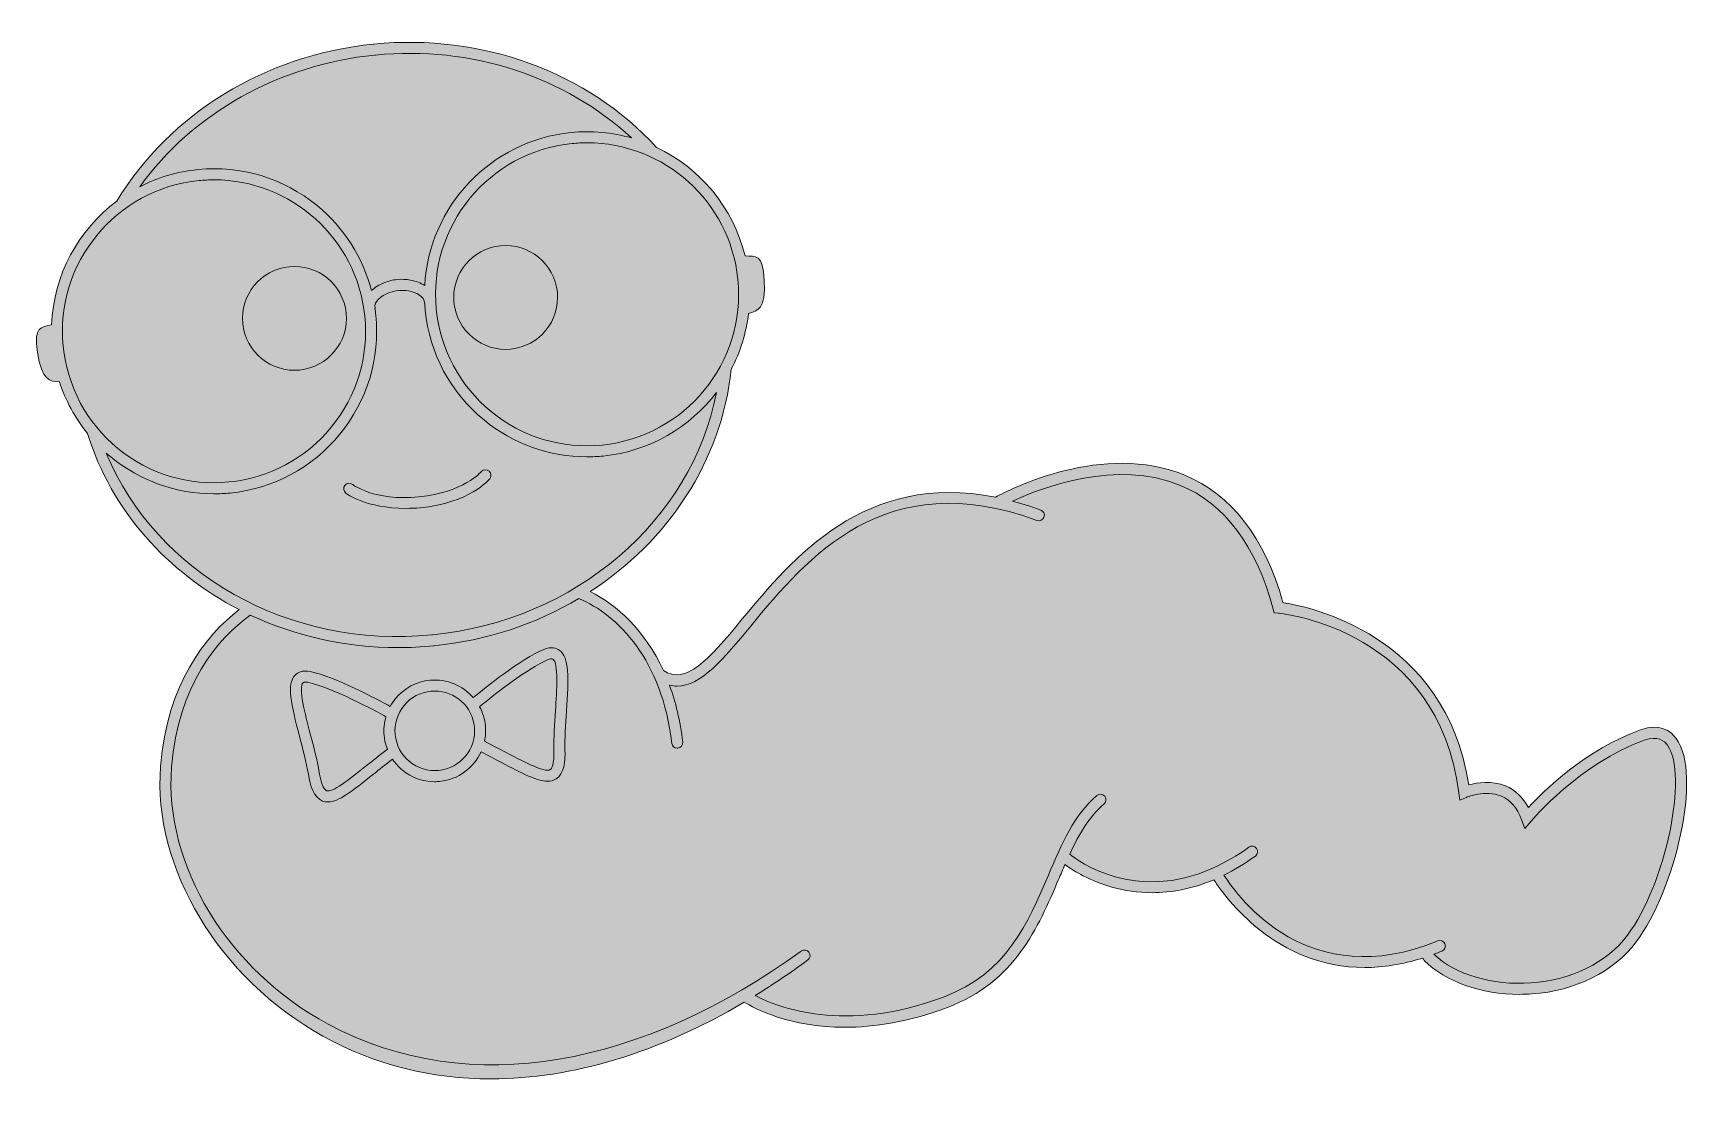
# Model space of a CAD drawing. Header units: inches. Extents: x -1.88 to 1.9, y -1.21 to 1.21.
import ezdxf

# ---------------------------------------------------------------- set-up
doc = ezdxf.new("R2010")
doc.units = ezdxf.units.IN
doc.header["$MEASUREMENT"] = 0
doc.layers.add('Worm', color=7, linetype='Continuous', lineweight=0)

msp = doc.modelspace()

# ---------------------------------------------------------------- hatches: boundary and pattern name
at = {"layer": 'Worm', "true_color": 0xf8e0c5, "transparency": 33554687}
h = msp.add_hatch(color=254, dxfattribs=at)
h.dxf.hatch_style = 2
edge = h.paths.add_edge_path()
edge.add_spline(control_points=[(1.7465, -0.848), (1.6957, -0.9157), (1.6097, -0.9586), (1.5106, -0.9657), (1.5012, -0.9663), (1.4918, -0.9667), (1.4825, -0.9667), (1.3961, -0.9667), (1.3155, -0.9384), (1.2672, -0.8901), (1.2656, -0.8885), (1.2647, -0.8865), (1.2642, -0.8845), (1.2168, -0.8995), (1.173, -0.9059), (1.1326, -0.9059), (0.9323, -0.9059), (0.8181, -0.7487), (0.7915, -0.7074), (0.7409, -0.7287), (0.6938, -0.7367), (0.6519, -0.7367), (0.5861, -0.7367), (0.5329, -0.7172), (0.4978, -0.6992), (0.4917, -0.6961), (0.4693, -0.6843), (0.455, -0.6729), (0.4501, -0.6839), (0.4453, -0.6952), (0.4404, -0.7066), (0.3941, -0.8154), (0.3416, -0.9387), (0.1893, -0.9961), (0.1006, -1.0296), (0.0227, -1.0412), (-0.0427, -1.0412), (-0.1682, -1.0412), (-0.2477, -0.9983), (-0.2703, -0.9843), (-0.4647, -1.0992), (-0.6599, -1.1579), (-0.8428, -1.1579), (-0.9781, -1.1579), (-1.1066, -1.1259), (-1.2232, -1.0611), (-1.4577, -0.9306), (-1.6086, -0.6798), (-1.5901, -0.451), (-1.575, -0.2631), (-1.4886, -0.1555), (-1.4125, -0.0962), (-1.5749, -0.0125), (-1.7008, 0.1275), (-1.7554, 0.3022), (-1.7836, 0.337), (-1.8051, 0.3766), (-1.8189, 0.4192), (-1.8407, 0.4198), (-1.8585, 0.4214), (-1.8684, 0.4853), (-1.8777, 0.5458), (-1.8603, 0.5419), (-1.8367, 0.5482), (-1.8321, 0.6612), (-1.7758, 0.7632), (-1.6889, 0.8281), (-1.5689, 1.0262), (-1.3524, 1.1588), (-1.1092, 1.1829), (-1.1092, 1.1829), (-1.1078, 1.1831), (-1.1078, 1.1831), (-0.8634, 1.2073), (-0.6251, 1.1199), (-0.4685, 0.9493), (-0.3705, 0.9027), (-0.2952, 0.8137), (-0.2685, 0.7039), (-0.2441, 0.7023), (-0.2278, 0.7096), (-0.2251, 0.6484), (-0.2221, 0.5837), (-0.2394, 0.5788), (-0.2607, 0.5739), (-0.266, 0.529), (-0.2795, 0.4863), (-0.2998, 0.4474), (-0.3214, 0.2401), (-0.4426, 0.0587), (-0.6189, -0.0555), (-0.5583, -0.0851), (-0.495, -0.1433), (-0.4532, -0.2341), (-0.4023, -0.2668), (-0.3543, -0.2137), (-0.2748, -0.1175), (-0.1623, 0.0185), (0.0021, 0.2172), (0.2977, 0.1581), (0.3299, 0.1756), (0.5421, 0.2841), (0.7255, 0.2079), (0.8312, 0.164), (0.906, 0.067), (0.9478, -0.0804), (1.0039, -0.089), (1.3162, -0.1522), (1.3679, -0.4929), (1.3866, -0.4876), (1.4197, -0.482), (1.4512, -0.4953), (1.473, -0.5045), (1.4902, -0.5209), (1.5026, -0.5443), (1.5366, -0.5073), (1.633, -0.4117), (1.7563, -0.3683), (1.7999, -0.353), (1.8243, -0.3706), (1.8371, -0.388), (1.8966, -0.4692), (1.8339, -0.7315), (1.7465, -0.848)], knot_values=[0, 0, 0, 0, 1, 1, 1, 2, 2, 2, 3, 3, 3, 4, 4, 4, 5, 5, 5, 6, 6, 6, 7, 7, 7, 8, 8, 8, 9, 9, 9, 10, 10, 10, 11, 11, 11, 12, 12, 12, 13, 13, 13, 14, 14, 14, 15, 15, 15, 16, 16, 16, 17, 17, 17, 18, 18, 18, 19, 19, 19, 20, 20, 20, 21, 21, 21, 22, 22, 22, 23, 23, 23, 24, 24, 24, 25, 25, 25, 26, 26, 26, 27, 27, 27, 28, 28, 28, 29, 29, 29, 30, 30, 30, 31, 31, 31, 32, 32, 32, 33, 33, 33, 34, 34, 34, 35, 35, 35, 36, 36, 36, 37, 37, 37, 38, 38, 38, 39, 39, 39, 40, 40, 40, 41, 41, 41, 41], degree=3, periodic=0)
at = {"layer": 'Worm', "true_color": 0x333333, "transparency": 33554687}
h = msp.add_hatch(color=250, dxfattribs=at)
h.dxf.hatch_style = 2
edge = h.paths.add_edge_path()
edge.add_spline(control_points=[(-1.0035, 0.134), (-0.891, 0.1452), (-0.8477, 0.1974), (-0.8459, 0.1995), (-0.8415, 0.2048), (-0.8421, 0.2126), (-0.8473, 0.2171), (-0.8525, 0.2216), (-0.8604, 0.221), (-0.8649, 0.2158), (-0.8653, 0.2154), (-0.9046, 0.169), (-1.0059, 0.1589), (-1.1078, 0.1488), (-1.1554, 0.1865), (-1.156, 0.1869), (-1.1614, 0.1911), (-1.1692, 0.1902), (-1.1735, 0.1848), (-1.1777, 0.1794), (-1.1768, 0.1715), (-1.1714, 0.1672), (-1.1694, 0.1657), (-1.1265, 0.1328), (-1.0348, 0.1328), (-1.0249, 0.1328), (-1.0145, 0.1329), (-1.0035, 0.134)], knot_values=[0, 0, 0, 0, 1, 1, 1, 2, 2, 2, 3, 3, 3, 4, 4, 4, 5, 5, 5, 6, 6, 6, 7, 7, 7, 8, 8, 8, 9, 9, 9, 9], degree=3, periodic=0)
edge = h.paths.add_edge_path()
edge.add_spline(control_points=[(-0.7031, -0.2082), (-0.7056, -0.2064), (-0.711, -0.2083), (-0.714, -0.2095), (-0.7589, -0.2285), (-0.8346, -0.2875), (-0.8688, -0.316), (-0.8617, -0.3291), (-0.8571, -0.3438), (-0.8556, -0.3596), (-0.8545, -0.3715), (-0.8552, -0.3831), (-0.8575, -0.3942), (-0.8398, -0.4032), (-0.8236, -0.4117), (-0.8088, -0.4194), (-0.7617, -0.4442), (-0.721, -0.4655), (-0.7091, -0.4582), (-0.7056, -0.456), (-0.7, -0.4475), (-0.7007, -0.4144), (-0.7013, -0.3862), (-0.6992, -0.355), (-0.6972, -0.3248), (-0.6942, -0.2795), (-0.6901, -0.2175), (-0.7031, -0.2082)], knot_values=[0, 0, 0, 0, 1, 1, 1, 2, 2, 2, 3, 3, 3, 4, 4, 4, 5, 5, 5, 6, 6, 6, 7, 7, 7, 8, 8, 8, 9, 9, 9, 9], degree=3, periodic=0)
edge = h.paths.add_edge_path()
edge.add_spline(control_points=[(-0.8805, -0.362), (-0.8849, -0.3155), (-0.9242, -0.2805), (-0.97, -0.2805), (-0.9729, -0.2805), (-0.9757, -0.2806), (-0.9786, -0.2809), (-1.0026, -0.2832), (-1.0242, -0.2947), (-1.0395, -0.3132), (-1.0548, -0.3317), (-1.062, -0.3551), (-1.0597, -0.3791), (-1.0574, -0.403), (-1.0459, -0.4246), (-1.0274, -0.4399), (-1.0089, -0.4553), (-0.9855, -0.4625), (-0.9615, -0.4601), (-0.9121, -0.4554), (-0.8758, -0.4114), (-0.8805, -0.362)], knot_values=[0, 0, 0, 0, 1, 1, 1, 2, 2, 2, 3, 3, 3, 4, 4, 4, 5, 5, 5, 6, 6, 6, 7, 7, 7, 7], degree=3, periodic=0)
edge = h.paths.add_edge_path()
edge.add_spline(control_points=[(-1.0773, -0.4121), (-1.081, -0.4024), (-1.0836, -0.3921), (-1.0846, -0.3814), (-1.086, -0.3668), (-1.0845, -0.3522), (-1.0805, -0.3385), (-1.1034, -0.3258), (-1.2022, -0.2725), (-1.257, -0.2608), (-1.2602, -0.2602), (-1.2658, -0.2594), (-1.2679, -0.2616), (-1.279, -0.2732), (-1.2632, -0.3333), (-1.2517, -0.3771), (-1.244, -0.4064), (-1.236, -0.4367), (-1.2313, -0.4645), (-1.2258, -0.4972), (-1.2186, -0.5045), (-1.2148, -0.5059), (-1.2018, -0.5109), (-1.1658, -0.4822), (-1.1242, -0.449), (-1.1101, -0.4378), (-1.0945, -0.4254), (-1.0773, -0.4121)], knot_values=[0, 0, 0, 0, 1, 1, 1, 2, 2, 2, 3, 3, 3, 4, 4, 4, 5, 5, 5, 6, 6, 6, 7, 7, 7, 8, 8, 8, 9, 9, 9, 9], degree=3, periodic=0)
edge = h.paths.add_edge_path()
edge.add_spline(control_points=[(-0.6886, -0.1879), (-0.6654, -0.2044), (-0.6673, -0.2513), (-0.6723, -0.3264), (-0.6743, -0.3561), (-0.6763, -0.3867), (-0.6757, -0.4138), (-0.6751, -0.4397), (-0.6771, -0.4677), (-0.6959, -0.4794), (-0.7016, -0.4829), (-0.708, -0.4846), (-0.7152, -0.4846), (-0.7385, -0.4846), (-0.771, -0.4675), (-0.8204, -0.4416), (-0.8341, -0.4344), (-0.8494, -0.4265), (-0.8656, -0.4182), (-0.8821, -0.4543), (-0.9169, -0.481), (-0.9592, -0.485), (-0.9629, -0.4854), (-0.9666, -0.4856), (-0.9703, -0.4856), (-0.9969, -0.4856), (-1.0225, -0.4764), (-1.0433, -0.4592), (-1.052, -0.452), (-1.0595, -0.4438), (-1.0656, -0.4347), (-1.0813, -0.4468), (-1.0956, -0.4582), (-1.1086, -0.4686), (-1.1574, -0.5075), (-1.1875, -0.5315), (-1.2116, -0.5315), (-1.2158, -0.5315), (-1.2198, -0.5308), (-1.2237, -0.5293), (-1.2445, -0.5213), (-1.2517, -0.4942), (-1.256, -0.4687), (-1.2605, -0.442), (-1.2683, -0.4122), (-1.2759, -0.3835), (-1.295, -0.3107), (-1.3057, -0.265), (-1.286, -0.2444), (-1.2805, -0.2386), (-1.27, -0.2325), (-1.2518, -0.2364), (-1.1948, -0.2485), (-1.0987, -0.3), (-1.0709, -0.3152), (-1.0675, -0.3089), (-1.0634, -0.3029), (-1.0588, -0.2973), (-1.0392, -0.2736), (-1.0116, -0.2589), (-0.981, -0.256), (-0.9426, -0.2524), (-0.9068, -0.2683), (-0.8832, -0.2954), (-0.8554, -0.2725), (-0.7754, -0.2083), (-0.7237, -0.1865), (-0.7065, -0.1792), (-0.6951, -0.1832), (-0.6886, -0.1879)], knot_values=[0, 0, 0, 0, 1, 1, 1, 2, 2, 2, 3, 3, 3, 4, 4, 4, 5, 5, 5, 6, 6, 6, 7, 7, 7, 8, 8, 8, 9, 9, 9, 10, 10, 10, 11, 11, 11, 12, 12, 12, 13, 13, 13, 14, 14, 14, 15, 15, 15, 16, 16, 16, 17, 17, 17, 18, 18, 18, 19, 19, 19, 20, 20, 20, 21, 21, 21, 22, 22, 22, 23, 23, 23, 23], degree=3, periodic=0)
edge = h.paths.add_edge_path()
edge.add_spline(control_points=[(-1.2758, 0.4457), (-1.2113, 0.4521), (-1.1641, 0.5096), (-1.1705, 0.5742), (-1.177, 0.6387), (-1.2345, 0.6859), (-1.299, 0.6794), (-1.3636, 0.673), (-1.4107, 0.6155), (-1.4043, 0.551), (-1.3979, 0.4864), (-1.3404, 0.4393), (-1.2758, 0.4457)], knot_values=[0, 0, 0, 0, 1, 1, 1, 2, 2, 2, 3, 3, 3, 4, 4, 4, 4], degree=3, periodic=0)
edge = h.paths.add_edge_path()
edge.add_spline(control_points=[(1.8169, -0.4028), (1.8096, -0.3928), (1.7962, -0.3808), (1.7646, -0.3919), (1.6199, -0.4428), (1.5098, -0.5738), (1.5087, -0.5751), (1.5087, -0.5751), (1.4949, -0.5917), (1.4949, -0.5917), (1.4949, -0.5917), (1.4874, -0.5715), (1.4874, -0.5715), (1.4775, -0.5449), (1.4621, -0.5271), (1.4416, -0.5184), (1.4051, -0.5029), (1.363, -0.5209), (1.3626, -0.521), (1.3626, -0.521), (1.3473, -0.5277), (1.3473, -0.5277), (1.3473, -0.5277), (1.3452, -0.5111), (1.3452, -0.5111), (1.2991, -0.1445), (0.9515, -0.1056), (0.9367, -0.1041), (0.9367, -0.1041), (0.9281, -0.1033), (0.9281, -0.1033), (0.9281, -0.1033), (0.9258, -0.095), (0.9258, -0.095), (0.8866, 0.0491), (0.816, 0.1433), (0.7159, 0.1848), (0.5721, 0.2445), (0.4035, 0.1804), (0.3362, 0.1492), (0.3568, 0.1437), (0.3781, 0.1371), (0.4, 0.129), (0.4065, 0.1266), (0.4098, 0.1195), (0.4074, 0.113), (0.405, 0.1065), (0.3978, 0.1032), (0.3914, 0.1056), (0.0467, 0.2321), (-0.128, 0.0208), (-0.2555, -0.1334), (-0.3169, -0.2076), (-0.3682, -0.2696), (-0.4224, -0.2696), (-0.4281, -0.2696), (-0.4338, -0.2687), (-0.4396, -0.2672), (-0.4255, -0.3053), (-0.4149, -0.348), (-0.4094, -0.3961), (-0.4086, -0.4029), (-0.4135, -0.4091), (-0.4204, -0.4099), (-0.4209, -0.41), (-0.4213, -0.41), (-0.4218, -0.41), (-0.4281, -0.41), (-0.4335, -0.4053), (-0.4342, -0.3989), (-0.4556, -0.2116), (-0.5558, -0.1076), (-0.6445, -0.0714), (-0.7408, -0.1285), (-0.8519, -0.1662), (-0.9714, -0.178), (-0.9714, -0.178), (-0.9729, -0.1782), (-0.9729, -0.1782), (-1, -0.1809), (-1.0269, -0.1822), (-1.0536, -0.1822), (-1.1725, -0.1822), (-1.2863, -0.156), (-1.3873, -0.1086), (-1.4614, -0.1628), (-1.5501, -0.2659), (-1.5652, -0.453), (-1.574, -0.5624), (-1.5422, -0.6772), (-1.4801, -0.7803), (-1.4178, -0.8828), (-1.325, -0.9731), (-1.211, -1.0342), (-0.8886, -1.2071), (-0.4989, -1.1275), (-0.1415, -0.8688), (-0.1359, -0.8647), (-0.1281, -0.8659), (-0.124, -0.8715), (-0.1199, -0.877), (-0.121, -0.8848), (-0.1266, -0.8889), (-0.1662, -0.9182), (-0.2059, -0.9448), (-0.2457, -0.9693), (-0.197, -0.995), (-0.0437, -1.0573), (0.1805, -0.9727), (0.3228, -0.9191), (0.3709, -0.8061), (0.4174, -0.6968), (0.4472, -0.6268), (0.4754, -0.5606), (0.5269, -0.5168), (0.5322, -0.5124), (0.5401, -0.513), (0.5446, -0.5183), (0.549, -0.5235), (0.5484, -0.5314), (0.5431, -0.5359), (0.5097, -0.5642), (0.4865, -0.6045), (0.4656, -0.6495), (0.4842, -0.6647), (0.613, -0.7607), (0.7903, -0.6807), (0.7903, -0.6807), (0.7904, -0.6805), (0.7904, -0.6805), (0.7904, -0.6805), (0.7908, -0.6804), (0.7908, -0.6804), (0.8165, -0.6688), (0.8431, -0.6535), (0.8707, -0.6337), (0.8763, -0.6297), (0.8841, -0.631), (0.8881, -0.6366), (0.8921, -0.6422), (0.8909, -0.65), (0.8853, -0.654), (0.861, -0.6715), (0.8373, -0.6855), (0.8143, -0.6969), (0.8484, -0.7506), (1.007, -0.9653), (1.2977, -0.8458), (1.3041, -0.8431), (1.3114, -0.8462), (1.314, -0.8526), (1.3166, -0.8589), (1.3136, -0.8662), (1.3072, -0.8689), (1.3009, -0.8714), (1.2948, -0.8737), (1.2887, -0.876), (1.3378, -0.9222), (1.4214, -0.947), (1.5088, -0.9407), (1.6007, -0.9342), (1.68, -0.8949), (1.7265, -0.833), (1.8128, -0.7179), (1.8652, -0.4686), (1.8169, -0.4028)], knot_values=[0, 0, 0, 0, 1, 1, 1, 2, 2, 2, 3, 3, 3, 4, 4, 4, 5, 5, 5, 6, 6, 6, 7, 7, 7, 8, 8, 8, 9, 9, 9, 10, 10, 10, 11, 11, 11, 12, 12, 12, 13, 13, 13, 14, 14, 14, 15, 15, 15, 16, 16, 16, 17, 17, 17, 18, 18, 18, 19, 19, 19, 20, 20, 20, 21, 21, 21, 22, 22, 22, 23, 23, 23, 24, 24, 24, 25, 25, 25, 26, 26, 26, 27, 27, 27, 28, 28, 28, 29, 29, 29, 30, 30, 30, 31, 31, 31, 32, 32, 32, 33, 33, 33, 34, 34, 34, 35, 35, 35, 36, 36, 36, 37, 37, 37, 38, 38, 38, 39, 39, 39, 40, 40, 40, 41, 41, 41, 42, 42, 42, 43, 43, 43, 44, 44, 44, 45, 45, 45, 46, 46, 46, 47, 47, 47, 48, 48, 48, 49, 49, 49, 50, 50, 50, 51, 51, 51, 52, 52, 52, 53, 53, 53, 54, 54, 54, 55, 55, 55, 55], degree=3, periodic=0)
edge = h.paths.add_edge_path()
edge.add_spline(control_points=[(-0.9766, -0.1534), (-0.9766, -0.1534), (-0.9752, -0.1533), (-0.9752, -0.1533), (-0.6504, -0.1211), (-0.3897, 0.1055), (-0.3329, 0.3952), (-0.3926, 0.3165), (-0.4836, 0.2617), (-0.5894, 0.2512), (-0.6018, 0.25), (-0.6141, 0.2494), (-0.6264, 0.2494), (-0.7111, 0.2494), (-0.7924, 0.2783), (-0.8588, 0.3327), (-0.9347, 0.3949), (-0.9819, 0.4831), (-0.9916, 0.5808), (-0.9921, 0.5862), (-0.9925, 0.5916), (-0.9928, 0.597), (-0.9928, 0.597), (-0.9931, 0.597), (-0.9931, 0.597), (-0.9928, 0.6123), (-1.0127, 0.6214), (-1.0299, 0.6246), (-1.0373, 0.626), (-1.0449, 0.6263), (-1.0525, 0.6256), (-1.0602, 0.6248), (-1.0676, 0.623), (-1.0746, 0.6202), (-1.0908, 0.6137), (-1.1086, 0.6008), (-1.1052, 0.5859), (-1.1052, 0.5859), (-1.1055, 0.5858), (-1.1055, 0.5858), (-1.1048, 0.5805), (-1.1041, 0.5751), (-1.1035, 0.5697), (-1.0938, 0.4719), (-1.1228, 0.3763), (-1.185, 0.3003), (-1.2472, 0.2244), (-1.3353, 0.1772), (-1.4331, 0.1675), (-1.4454, 0.1663), (-1.4578, 0.1657), (-1.4701, 0.1657), (-1.5547, 0.1657), (-1.636, 0.1946), (-1.7024, 0.249), (-1.7059, 0.2519), (-1.7093, 0.2549), (-1.7128, 0.2579), (-1.6, -0.0148), (-1.3, -0.1856), (-0.9766, -0.1534)], knot_values=[0, 0, 0, 0, 1, 1, 1, 2, 2, 2, 3, 3, 3, 4, 4, 4, 5, 5, 5, 6, 6, 6, 7, 7, 7, 8, 8, 8, 9, 9, 9, 10, 10, 10, 11, 11, 11, 12, 12, 12, 13, 13, 13, 14, 14, 14, 15, 15, 15, 16, 16, 16, 17, 17, 17, 18, 18, 18, 19, 19, 19, 20, 20, 20, 20], degree=3, periodic=0)
edge = h.paths.add_edge_path()
edge.add_spline(control_points=[(-1.6865, 0.2683), (-1.6157, 0.2103), (-1.5266, 0.1833), (-1.4355, 0.1924), (-1.3444, 0.2014), (-1.2623, 0.2454), (-1.2043, 0.3162), (-1.1463, 0.387), (-1.1194, 0.4761), (-1.1284, 0.5672), (-1.1459, 0.7438), (-1.2953, 0.876), (-1.4691, 0.876), (-1.4804, 0.876), (-1.4918, 0.8755), (-1.5032, 0.8743), (-1.6912, 0.8557), (-1.829, 0.6875), (-1.8103, 0.4995), (-1.8013, 0.4084), (-1.7573, 0.3263), (-1.6865, 0.2683)], knot_values=[0, 0, 0, 0, 1, 1, 1, 2, 2, 2, 3, 3, 3, 4, 4, 4, 5, 5, 5, 6, 6, 6, 7, 7, 7, 7], degree=3, periodic=0)
edge = h.paths.add_edge_path()
edge.add_spline(control_points=[(-1.6374, 0.8603), (-1.5974, 0.8809), (-1.5531, 0.8945), (-1.5057, 0.8992), (-1.4079, 0.9089), (-1.3123, 0.88), (-1.2363, 0.8177), (-1.1751, 0.7676), (-1.1326, 0.7006), (-1.1134, 0.6253), (-1.1058, 0.6323), (-1.0959, 0.6386), (-1.0839, 0.6434), (-1.0747, 0.6471), (-1.065, 0.6495), (-1.055, 0.6505), (-1.045, 0.6514), (-1.0351, 0.651), (-1.0253, 0.6492), (-1.0126, 0.6468), (-1.0017, 0.6427), (-0.9929, 0.6372), (-0.9832, 0.8151), (-0.8447, 0.9648), (-0.662, 0.9829), (-0.6147, 0.9877), (-0.5686, 0.983), (-0.5253, 0.9707), (-0.6757, 1.11), (-0.8878, 1.1798), (-1.1041, 1.1583), (-1.1041, 1.1583), (-1.1055, 1.1582), (-1.1055, 1.1582), (-1.323, 1.1366), (-1.5173, 1.0265), (-1.6374, 0.8603)], knot_values=[0, 0, 0, 0, 1, 1, 1, 2, 2, 2, 3, 3, 3, 4, 4, 4, 5, 5, 5, 6, 6, 6, 7, 7, 7, 8, 8, 8, 9, 9, 9, 10, 10, 10, 11, 11, 11, 12, 12, 12, 12], degree=3, periodic=0)
edge = h.paths.add_edge_path()
edge.add_spline(control_points=[(-0.6255, 0.9598), (-0.6368, 0.9598), (-0.6481, 0.9592), (-0.6596, 0.9581), (-0.8476, 0.9394), (-0.9854, 0.7713), (-0.9667, 0.5832), (-0.9577, 0.4922), (-0.9137, 0.4101), (-0.8429, 0.352), (-0.7721, 0.294), (-0.683, 0.267), (-0.5919, 0.2761), (-0.4039, 0.2948), (-0.2661, 0.4629), (-0.2848, 0.6509), (-0.3023, 0.8275), (-0.4516, 0.9598), (-0.6255, 0.9598)], knot_values=[0, 0, 0, 0, 1, 1, 1, 2, 2, 2, 3, 3, 3, 4, 4, 4, 5, 5, 5, 6, 6, 6, 6], degree=3, periodic=0)
edge = h.paths.add_edge_path()
edge.add_spline(control_points=[(1.7465, -0.848), (1.6957, -0.9157), (1.6097, -0.9586), (1.5106, -0.9657), (1.5012, -0.9663), (1.4918, -0.9667), (1.4825, -0.9667), (1.3961, -0.9667), (1.3155, -0.9384), (1.2672, -0.8901), (1.2656, -0.8885), (1.2647, -0.8865), (1.2642, -0.8845), (1.2168, -0.8995), (1.173, -0.9059), (1.1326, -0.9059), (0.9323, -0.9059), (0.8181, -0.7487), (0.7915, -0.7074), (0.7409, -0.7287), (0.6938, -0.7367), (0.6519, -0.7367), (0.5861, -0.7367), (0.5329, -0.7172), (0.4978, -0.6992), (0.4917, -0.6961), (0.4693, -0.6843), (0.455, -0.6729), (0.4501, -0.6839), (0.4453, -0.6952), (0.4404, -0.7066), (0.3941, -0.8154), (0.3416, -0.9387), (0.1893, -0.9961), (0.1006, -1.0296), (0.0227, -1.0412), (-0.0427, -1.0412), (-0.1682, -1.0412), (-0.2477, -0.9983), (-0.2703, -0.9843), (-0.4647, -1.0992), (-0.6599, -1.1579), (-0.8428, -1.1579), (-0.9781, -1.1579), (-1.1066, -1.1259), (-1.2232, -1.0611), (-1.4577, -0.9306), (-1.6086, -0.6798), (-1.5901, -0.451), (-1.575, -0.2631), (-1.4886, -0.1555), (-1.4125, -0.0962), (-1.5749, -0.0125), (-1.7008, 0.1275), (-1.7554, 0.3022), (-1.7836, 0.337), (-1.8051, 0.3766), (-1.8189, 0.4192), (-1.8407, 0.4198), (-1.8585, 0.4214), (-1.8684, 0.4853), (-1.8777, 0.5458), (-1.8603, 0.5419), (-1.8367, 0.5482), (-1.8321, 0.6612), (-1.7758, 0.7632), (-1.6889, 0.8281), (-1.5689, 1.0262), (-1.3524, 1.1588), (-1.1092, 1.1829), (-1.1092, 1.1829), (-1.1078, 1.1831), (-1.1078, 1.1831), (-0.8634, 1.2073), (-0.6251, 1.1199), (-0.4685, 0.9493), (-0.3705, 0.9027), (-0.2952, 0.8137), (-0.2685, 0.7039), (-0.2441, 0.7023), (-0.2278, 0.7096), (-0.2251, 0.6484), (-0.2221, 0.5837), (-0.2394, 0.5788), (-0.2607, 0.5739), (-0.266, 0.529), (-0.2795, 0.4863), (-0.2998, 0.4474), (-0.3214, 0.2401), (-0.4426, 0.0587), (-0.6189, -0.0555), (-0.5583, -0.0851), (-0.495, -0.1433), (-0.4532, -0.2341), (-0.4023, -0.2668), (-0.3543, -0.2137), (-0.2748, -0.1175), (-0.1623, 0.0185), (0.0021, 0.2172), (0.2977, 0.1581), (0.3299, 0.1756), (0.5421, 0.2841), (0.7255, 0.2079), (0.8312, 0.164), (0.906, 0.067), (0.9478, -0.0804), (1.0039, -0.089), (1.3162, -0.1522), (1.3679, -0.4929), (1.3866, -0.4876), (1.4197, -0.482), (1.4512, -0.4953), (1.473, -0.5045), (1.4902, -0.5209), (1.5026, -0.5443), (1.5366, -0.5073), (1.633, -0.4117), (1.7563, -0.3683), (1.7999, -0.353), (1.8243, -0.3706), (1.8371, -0.388), (1.8966, -0.4692), (1.8339, -0.7315), (1.7465, -0.848)], knot_values=[0, 0, 0, 0, 1, 1, 1, 2, 2, 2, 3, 3, 3, 4, 4, 4, 5, 5, 5, 6, 6, 6, 7, 7, 7, 8, 8, 8, 9, 9, 9, 10, 10, 10, 11, 11, 11, 12, 12, 12, 13, 13, 13, 14, 14, 14, 15, 15, 15, 16, 16, 16, 17, 17, 17, 18, 18, 18, 19, 19, 19, 20, 20, 20, 21, 21, 21, 22, 22, 22, 23, 23, 23, 24, 24, 24, 25, 25, 25, 26, 26, 26, 27, 27, 27, 28, 28, 28, 29, 29, 29, 30, 30, 30, 31, 31, 31, 32, 32, 32, 33, 33, 33, 34, 34, 34, 35, 35, 35, 36, 36, 36, 37, 37, 37, 38, 38, 38, 39, 39, 39, 40, 40, 40, 41, 41, 41, 41], degree=3, periodic=0)
edge = h.paths.add_edge_path()
edge.add_spline(control_points=[(-0.693, 0.6216), (-0.6866, 0.557), (-0.7337, 0.4995), (-0.7983, 0.4931), (-0.8628, 0.4867), (-0.9203, 0.5338), (-0.9268, 0.5984), (-0.9332, 0.6629), (-0.886, 0.7204), (-0.8215, 0.7268), (-0.7569, 0.7333), (-0.6994, 0.6861), (-0.693, 0.6216)], knot_values=[0, 0, 0, 0, 1, 1, 1, 2, 2, 2, 3, 3, 3, 4, 4, 4, 4], degree=3, periodic=0)

# ---------------------------------------------------------------- linework, layer by layer
at = {"layer": 'Worm'}
for points, knots in [([(1.7465, -0.848), (1.6957, -0.9157), (1.6097, -0.9586), (1.5106, -0.9657), (1.5012, -0.9663), (1.4918, -0.9667), (1.4825, -0.9667), (1.3961, -0.9667), (1.3155, -0.9384), (1.2672, -0.8901), (1.2656, -0.8885), (1.2647, -0.8865), (1.2642, -0.8845), (1.2168, -0.8995), (1.173, -0.9059), (1.1326, -0.9059), (0.9323, -0.9059), (0.8181, -0.7487), (0.7915, -0.7074), (0.7409, -0.7287), (0.6938, -0.7367), (0.6519, -0.7367), (0.5861, -0.7367), (0.5329, -0.7172), (0.4978, -0.6992), (0.4917, -0.6961), (0.4693, -0.6843), (0.455, -0.6729), (0.4501, -0.6839), (0.4453, -0.6952), (0.4404, -0.7066), (0.3941, -0.8154), (0.3416, -0.9387), (0.1893, -0.9961), (0.1006, -1.0296), (0.0227, -1.0412), (-0.0427, -1.0412), (-0.1682, -1.0412), (-0.2477, -0.9983), (-0.2703, -0.9843), (-0.4647, -1.0992), (-0.6599, -1.1579), (-0.8428, -1.1579), (-0.9781, -1.1579), (-1.1066, -1.1259), (-1.2232, -1.0611), (-1.4577, -0.9306), (-1.6086, -0.6798), (-1.5901, -0.451), (-1.575, -0.2631), (-1.4886, -0.1555), (-1.4125, -0.0962), (-1.5749, -0.0125), (-1.7008, 0.1275), (-1.7554, 0.3022), (-1.7836, 0.337), (-1.8051, 0.3766), (-1.8189, 0.4192), (-1.8407, 0.4198), (-1.8585, 0.4214), (-1.8684, 0.4853), (-1.8777, 0.5458), (-1.8603, 0.5419), (-1.8367, 0.5482), (-1.8321, 0.6612), (-1.7758, 0.7632), (-1.6889, 0.8281), (-1.5689, 1.0262), (-1.3524, 1.1588), (-1.1092, 1.1829), (-1.1092, 1.1829), (-1.1078, 1.1831), (-1.1078, 1.1831), (-0.8634, 1.2073), (-0.6251, 1.1199), (-0.4685, 0.9493), (-0.3705, 0.9027), (-0.2952, 0.8137), (-0.2685, 0.7039), (-0.2441, 0.7023), (-0.2278, 0.7096), (-0.2251, 0.6484), (-0.2221, 0.5837), (-0.2394, 0.5788), (-0.2607, 0.5739), (-0.266, 0.529), (-0.2795, 0.4863), (-0.2998, 0.4474), (-0.3214, 0.2401), (-0.4426, 0.0587), (-0.6189, -0.0555), (-0.5583, -0.0851), (-0.495, -0.1433), (-0.4532, -0.2341), (-0.4023, -0.2668), (-0.3543, -0.2137), (-0.2748, -0.1175), (-0.1623, 0.0185), (0.0021, 0.2172), (0.2977, 0.1581), (0.3299, 0.1756), (0.5421, 0.2841), (0.7255, 0.2079), (0.8312, 0.164), (0.906, 0.067), (0.9478, -0.0804), (1.0039, -0.089), (1.3162, -0.1522), (1.3679, -0.4929), (1.3866, -0.4876), (1.4197, -0.482), (1.4512, -0.4953), (1.473, -0.5045), (1.4902, -0.5209), (1.5026, -0.5443), (1.5366, -0.5073), (1.633, -0.4117), (1.7563, -0.3683), (1.7999, -0.353), (1.8243, -0.3706), (1.8371, -0.388), (1.8966, -0.4692), (1.8339, -0.7315), (1.7465, -0.848)], [0, 0, 0, 0, 1, 1, 1, 2, 2, 2, 3, 3, 3, 4, 4, 4, 5, 5, 5, 6, 6, 6, 7, 7, 7, 8, 8, 8, 9, 9, 9, 10, 10, 10, 11, 11, 11, 12, 12, 12, 13, 13, 13, 14, 14, 14, 15, 15, 15, 16, 16, 16, 17, 17, 17, 18, 18, 18, 19, 19, 19, 20, 20, 20, 21, 21, 21, 22, 22, 22, 23, 23, 23, 24, 24, 24, 25, 25, 25, 26, 26, 26, 27, 27, 27, 28, 28, 28, 29, 29, 29, 30, 30, 30, 31, 31, 31, 32, 32, 32, 33, 33, 33, 34, 34, 34, 35, 35, 35, 36, 36, 36, 37, 37, 37, 38, 38, 38, 39, 39, 39, 40, 40, 40, 41, 41, 41, 41]), ([(1.7465, -0.848), (1.6957, -0.9157), (1.6097, -0.9586), (1.5106, -0.9657), (1.5012, -0.9663), (1.4918, -0.9667), (1.4825, -0.9667), (1.3961, -0.9667), (1.3155, -0.9384), (1.2672, -0.8901), (1.2656, -0.8885), (1.2647, -0.8865), (1.2642, -0.8845), (1.2168, -0.8995), (1.173, -0.9059), (1.1326, -0.9059), (0.9323, -0.9059), (0.8181, -0.7487), (0.7915, -0.7074), (0.7409, -0.7287), (0.6938, -0.7367), (0.6519, -0.7367), (0.5861, -0.7367), (0.5329, -0.7172), (0.4978, -0.6992), (0.4917, -0.6961), (0.4693, -0.6843), (0.455, -0.6729), (0.4501, -0.6839), (0.4453, -0.6952), (0.4404, -0.7066), (0.3941, -0.8154), (0.3416, -0.9387), (0.1893, -0.9961), (0.1006, -1.0296), (0.0227, -1.0412), (-0.0427, -1.0412), (-0.1682, -1.0412), (-0.2477, -0.9983), (-0.2703, -0.9843), (-0.4647, -1.0992), (-0.6599, -1.1579), (-0.8428, -1.1579), (-0.9781, -1.1579), (-1.1066, -1.1259), (-1.2232, -1.0611), (-1.4577, -0.9306), (-1.6086, -0.6798), (-1.5901, -0.451), (-1.575, -0.2631), (-1.4886, -0.1555), (-1.4125, -0.0962), (-1.5749, -0.0125), (-1.7008, 0.1275), (-1.7554, 0.3022), (-1.7836, 0.337), (-1.8051, 0.3766), (-1.8189, 0.4192), (-1.8407, 0.4198), (-1.8585, 0.4214), (-1.8684, 0.4853), (-1.8777, 0.5458), (-1.8603, 0.5419), (-1.8367, 0.5482), (-1.8321, 0.6612), (-1.7758, 0.7632), (-1.6889, 0.8281), (-1.5689, 1.0262), (-1.3524, 1.1588), (-1.1092, 1.1829), (-1.1092, 1.1829), (-1.1078, 1.1831), (-1.1078, 1.1831), (-0.8634, 1.2073), (-0.6251, 1.1199), (-0.4685, 0.9493), (-0.3705, 0.9027), (-0.2952, 0.8137), (-0.2685, 0.7039), (-0.2441, 0.7023), (-0.2278, 0.7096), (-0.2251, 0.6484), (-0.2221, 0.5837), (-0.2394, 0.5788), (-0.2607, 0.5739), (-0.266, 0.529), (-0.2795, 0.4863), (-0.2998, 0.4474), (-0.3214, 0.2401), (-0.4426, 0.0587), (-0.6189, -0.0555), (-0.5583, -0.0851), (-0.495, -0.1433), (-0.4532, -0.2341), (-0.4023, -0.2668), (-0.3543, -0.2137), (-0.2748, -0.1175), (-0.1623, 0.0185), (0.0021, 0.2172), (0.2977, 0.1581), (0.3299, 0.1756), (0.5421, 0.2841), (0.7255, 0.2079), (0.8312, 0.164), (0.906, 0.067), (0.9478, -0.0804), (1.0039, -0.089), (1.3162, -0.1522), (1.3679, -0.4929), (1.3866, -0.4876), (1.4197, -0.482), (1.4512, -0.4953), (1.473, -0.5045), (1.4902, -0.5209), (1.5026, -0.5443), (1.5366, -0.5073), (1.633, -0.4117), (1.7563, -0.3683), (1.7999, -0.353), (1.8243, -0.3706), (1.8371, -0.388), (1.8966, -0.4692), (1.8339, -0.7315), (1.7465, -0.848)], [0, 0, 0, 0, 1, 1, 1, 2, 2, 2, 3, 3, 3, 4, 4, 4, 5, 5, 5, 6, 6, 6, 7, 7, 7, 8, 8, 8, 9, 9, 9, 10, 10, 10, 11, 11, 11, 12, 12, 12, 13, 13, 13, 14, 14, 14, 15, 15, 15, 16, 16, 16, 17, 17, 17, 18, 18, 18, 19, 19, 19, 20, 20, 20, 21, 21, 21, 22, 22, 22, 23, 23, 23, 24, 24, 24, 25, 25, 25, 26, 26, 26, 27, 27, 27, 28, 28, 28, 29, 29, 29, 30, 30, 30, 31, 31, 31, 32, 32, 32, 33, 33, 33, 34, 34, 34, 35, 35, 35, 36, 36, 36, 37, 37, 37, 38, 38, 38, 39, 39, 39, 40, 40, 40, 41, 41, 41, 41]), ([(-1.6374, 0.8603), (-1.5974, 0.8809), (-1.5531, 0.8945), (-1.5057, 0.8992), (-1.4079, 0.9089), (-1.3123, 0.88), (-1.2363, 0.8177), (-1.1751, 0.7676), (-1.1326, 0.7006), (-1.1134, 0.6253), (-1.1058, 0.6323), (-1.0959, 0.6386), (-1.0839, 0.6434), (-1.0747, 0.6471), (-1.065, 0.6495), (-1.055, 0.6505), (-1.045, 0.6514), (-1.0351, 0.651), (-1.0253, 0.6492), (-1.0126, 0.6468), (-1.0017, 0.6427), (-0.9929, 0.6372), (-0.9832, 0.8151), (-0.8447, 0.9648), (-0.662, 0.9829), (-0.6147, 0.9877), (-0.5686, 0.983), (-0.5253, 0.9707), (-0.6757, 1.11), (-0.8878, 1.1798), (-1.1041, 1.1583), (-1.1041, 1.1583), (-1.1055, 1.1582), (-1.1055, 1.1582), (-1.323, 1.1366), (-1.5173, 1.0265), (-1.6374, 0.8603)], [0, 0, 0, 0, 1, 1, 1, 2, 2, 2, 3, 3, 3, 4, 4, 4, 5, 5, 5, 6, 6, 6, 7, 7, 7, 8, 8, 8, 9, 9, 9, 10, 10, 10, 11, 11, 11, 12, 12, 12, 12]), ([(-0.6255, 0.9598), (-0.6368, 0.9598), (-0.6481, 0.9592), (-0.6596, 0.9581), (-0.8476, 0.9394), (-0.9854, 0.7713), (-0.9667, 0.5832), (-0.9577, 0.4922), (-0.9137, 0.4101), (-0.8429, 0.352), (-0.7721, 0.294), (-0.683, 0.267), (-0.5919, 0.2761), (-0.4039, 0.2948), (-0.2661, 0.4629), (-0.2848, 0.6509), (-0.3023, 0.8275), (-0.4516, 0.9598), (-0.6255, 0.9598)], [0, 0, 0, 0, 1, 1, 1, 2, 2, 2, 3, 3, 3, 4, 4, 4, 5, 5, 5, 6, 6, 6, 6]), ([(-1.6865, 0.2683), (-1.6157, 0.2103), (-1.5266, 0.1833), (-1.4355, 0.1924), (-1.3444, 0.2014), (-1.2623, 0.2454), (-1.2043, 0.3162), (-1.1463, 0.387), (-1.1194, 0.4761), (-1.1284, 0.5672), (-1.1459, 0.7438), (-1.2953, 0.876), (-1.4691, 0.876), (-1.4804, 0.876), (-1.4918, 0.8755), (-1.5032, 0.8743), (-1.6912, 0.8557), (-1.829, 0.6875), (-1.8103, 0.4995), (-1.8013, 0.4084), (-1.7573, 0.3263), (-1.6865, 0.2683)], [0, 0, 0, 0, 1, 1, 1, 2, 2, 2, 3, 3, 3, 4, 4, 4, 5, 5, 5, 6, 6, 6, 7, 7, 7, 7]), ([(-0.693, 0.6216), (-0.6866, 0.557), (-0.7337, 0.4995), (-0.7983, 0.4931), (-0.8628, 0.4867), (-0.9203, 0.5338), (-0.9268, 0.5984), (-0.9332, 0.6629), (-0.886, 0.7204), (-0.8215, 0.7268), (-0.7569, 0.7333), (-0.6994, 0.6861), (-0.693, 0.6216)], [0, 0, 0, 0, 1, 1, 1, 2, 2, 2, 3, 3, 3, 4, 4, 4, 4]), ([(-1.2758, 0.4457), (-1.2113, 0.4521), (-1.1641, 0.5096), (-1.1705, 0.5742), (-1.177, 0.6387), (-1.2345, 0.6859), (-1.299, 0.6794), (-1.3636, 0.673), (-1.4107, 0.6155), (-1.4043, 0.551), (-1.3979, 0.4864), (-1.3404, 0.4393), (-1.2758, 0.4457)], [0, 0, 0, 0, 1, 1, 1, 2, 2, 2, 3, 3, 3, 4, 4, 4, 4]), ([(-0.9766, -0.1534), (-0.9766, -0.1534), (-0.9752, -0.1533), (-0.9752, -0.1533), (-0.6504, -0.1211), (-0.3897, 0.1055), (-0.3329, 0.3952), (-0.3926, 0.3165), (-0.4836, 0.2617), (-0.5894, 0.2512), (-0.6018, 0.25), (-0.6141, 0.2494), (-0.6264, 0.2494), (-0.7111, 0.2494), (-0.7924, 0.2783), (-0.8588, 0.3327), (-0.9347, 0.3949), (-0.9819, 0.4831), (-0.9916, 0.5808), (-0.9921, 0.5862), (-0.9925, 0.5916), (-0.9928, 0.597), (-0.9928, 0.597), (-0.9931, 0.597), (-0.9931, 0.597), (-0.9928, 0.6123), (-1.0127, 0.6214), (-1.0299, 0.6246), (-1.0373, 0.626), (-1.0449, 0.6263), (-1.0525, 0.6256), (-1.0602, 0.6248), (-1.0676, 0.623), (-1.0746, 0.6202), (-1.0908, 0.6137), (-1.1086, 0.6008), (-1.1052, 0.5859), (-1.1052, 0.5859), (-1.1055, 0.5858), (-1.1055, 0.5858), (-1.1048, 0.5805), (-1.1041, 0.5751), (-1.1035, 0.5697), (-1.0938, 0.4719), (-1.1228, 0.3763), (-1.185, 0.3003), (-1.2472, 0.2244), (-1.3353, 0.1772), (-1.4331, 0.1675), (-1.4454, 0.1663), (-1.4578, 0.1657), (-1.4701, 0.1657), (-1.5547, 0.1657), (-1.636, 0.1946), (-1.7024, 0.249), (-1.7059, 0.2519), (-1.7093, 0.2549), (-1.7128, 0.2579), (-1.6, -0.0148), (-1.3, -0.1856), (-0.9766, -0.1534)], [0, 0, 0, 0, 1, 1, 1, 2, 2, 2, 3, 3, 3, 4, 4, 4, 5, 5, 5, 6, 6, 6, 7, 7, 7, 8, 8, 8, 9, 9, 9, 10, 10, 10, 11, 11, 11, 12, 12, 12, 13, 13, 13, 14, 14, 14, 15, 15, 15, 16, 16, 16, 17, 17, 17, 18, 18, 18, 19, 19, 19, 20, 20, 20, 20]), ([(1.8169, -0.4028), (1.8096, -0.3928), (1.7962, -0.3808), (1.7646, -0.3919), (1.6199, -0.4428), (1.5098, -0.5738), (1.5087, -0.5751), (1.5087, -0.5751), (1.4949, -0.5917), (1.4949, -0.5917), (1.4949, -0.5917), (1.4874, -0.5715), (1.4874, -0.5715), (1.4775, -0.5449), (1.4621, -0.5271), (1.4416, -0.5184), (1.4051, -0.5029), (1.363, -0.5209), (1.3626, -0.521), (1.3626, -0.521), (1.3473, -0.5277), (1.3473, -0.5277), (1.3473, -0.5277), (1.3452, -0.5111), (1.3452, -0.5111), (1.2991, -0.1445), (0.9515, -0.1056), (0.9367, -0.1041), (0.9367, -0.1041), (0.9281, -0.1033), (0.9281, -0.1033), (0.9281, -0.1033), (0.9258, -0.095), (0.9258, -0.095), (0.8866, 0.0491), (0.816, 0.1433), (0.7159, 0.1848), (0.5721, 0.2445), (0.4035, 0.1804), (0.3362, 0.1492), (0.3568, 0.1437), (0.3781, 0.1371), (0.4, 0.129), (0.4065, 0.1266), (0.4098, 0.1195), (0.4074, 0.113), (0.405, 0.1065), (0.3978, 0.1032), (0.3914, 0.1056), (0.0467, 0.2321), (-0.128, 0.0208), (-0.2555, -0.1334), (-0.3169, -0.2076), (-0.3682, -0.2696), (-0.4224, -0.2696), (-0.4281, -0.2696), (-0.4338, -0.2687), (-0.4396, -0.2672), (-0.4255, -0.3053), (-0.4149, -0.348), (-0.4094, -0.3961), (-0.4086, -0.4029), (-0.4135, -0.4091), (-0.4204, -0.4099), (-0.4209, -0.41), (-0.4213, -0.41), (-0.4218, -0.41), (-0.4281, -0.41), (-0.4335, -0.4053), (-0.4342, -0.3989), (-0.4556, -0.2116), (-0.5558, -0.1076), (-0.6445, -0.0714), (-0.7408, -0.1285), (-0.8519, -0.1662), (-0.9714, -0.178), (-0.9714, -0.178), (-0.9729, -0.1782), (-0.9729, -0.1782), (-1, -0.1809), (-1.0269, -0.1822), (-1.0536, -0.1822), (-1.1725, -0.1822), (-1.2863, -0.156), (-1.3873, -0.1086), (-1.4614, -0.1628), (-1.5501, -0.2659), (-1.5652, -0.453), (-1.574, -0.5624), (-1.5422, -0.6772), (-1.4801, -0.7803), (-1.4178, -0.8828), (-1.325, -0.9731), (-1.211, -1.0342), (-0.8886, -1.2071), (-0.4989, -1.1275), (-0.1415, -0.8688), (-0.1359, -0.8647), (-0.1281, -0.8659), (-0.124, -0.8715), (-0.1199, -0.877), (-0.121, -0.8848), (-0.1266, -0.8889), (-0.1662, -0.9182), (-0.2059, -0.9448), (-0.2457, -0.9693), (-0.197, -0.995), (-0.0437, -1.0573), (0.1805, -0.9727), (0.3228, -0.9191), (0.3709, -0.8061), (0.4174, -0.6968), (0.4472, -0.6268), (0.4754, -0.5606), (0.5269, -0.5168), (0.5322, -0.5124), (0.5401, -0.513), (0.5446, -0.5183), (0.549, -0.5235), (0.5484, -0.5314), (0.5431, -0.5359), (0.5097, -0.5642), (0.4865, -0.6045), (0.4656, -0.6495), (0.4842, -0.6647), (0.613, -0.7607), (0.7903, -0.6807), (0.7903, -0.6807), (0.7904, -0.6805), (0.7904, -0.6805), (0.7904, -0.6805), (0.7908, -0.6804), (0.7908, -0.6804), (0.8165, -0.6688), (0.8431, -0.6535), (0.8707, -0.6337), (0.8763, -0.6297), (0.8841, -0.631), (0.8881, -0.6366), (0.8921, -0.6422), (0.8909, -0.65), (0.8853, -0.654), (0.861, -0.6715), (0.8373, -0.6855), (0.8143, -0.6969), (0.8484, -0.7506), (1.007, -0.9653), (1.2977, -0.8458), (1.3041, -0.8431), (1.3114, -0.8462), (1.314, -0.8526), (1.3166, -0.8589), (1.3136, -0.8662), (1.3072, -0.8689), (1.3009, -0.8714), (1.2948, -0.8737), (1.2887, -0.876), (1.3378, -0.9222), (1.4214, -0.947), (1.5088, -0.9407), (1.6007, -0.9342), (1.68, -0.8949), (1.7265, -0.833), (1.8128, -0.7179), (1.8652, -0.4686), (1.8169, -0.4028)], [0, 0, 0, 0, 1, 1, 1, 2, 2, 2, 3, 3, 3, 4, 4, 4, 5, 5, 5, 6, 6, 6, 7, 7, 7, 8, 8, 8, 9, 9, 9, 10, 10, 10, 11, 11, 11, 12, 12, 12, 13, 13, 13, 14, 14, 14, 15, 15, 15, 16, 16, 16, 17, 17, 17, 18, 18, 18, 19, 19, 19, 20, 20, 20, 21, 21, 21, 22, 22, 22, 23, 23, 23, 24, 24, 24, 25, 25, 25, 26, 26, 26, 27, 27, 27, 28, 28, 28, 29, 29, 29, 30, 30, 30, 31, 31, 31, 32, 32, 32, 33, 33, 33, 34, 34, 34, 35, 35, 35, 36, 36, 36, 37, 37, 37, 38, 38, 38, 39, 39, 39, 40, 40, 40, 41, 41, 41, 42, 42, 42, 43, 43, 43, 44, 44, 44, 45, 45, 45, 46, 46, 46, 47, 47, 47, 48, 48, 48, 49, 49, 49, 50, 50, 50, 51, 51, 51, 52, 52, 52, 53, 53, 53, 54, 54, 54, 55, 55, 55, 55]), ([(-1.0035, 0.134), (-0.891, 0.1452), (-0.8477, 0.1974), (-0.8459, 0.1995), (-0.8415, 0.2048), (-0.8421, 0.2126), (-0.8473, 0.2171), (-0.8525, 0.2216), (-0.8604, 0.221), (-0.8649, 0.2158), (-0.8653, 0.2154), (-0.9046, 0.169), (-1.0059, 0.1589), (-1.1078, 0.1488), (-1.1554, 0.1865), (-1.156, 0.1869), (-1.1614, 0.1911), (-1.1692, 0.1902), (-1.1735, 0.1848), (-1.1777, 0.1794), (-1.1768, 0.1715), (-1.1714, 0.1672), (-1.1694, 0.1657), (-1.1265, 0.1328), (-1.0348, 0.1328), (-1.0249, 0.1328), (-1.0145, 0.1329), (-1.0035, 0.134)], [0, 0, 0, 0, 1, 1, 1, 2, 2, 2, 3, 3, 3, 4, 4, 4, 5, 5, 5, 6, 6, 6, 7, 7, 7, 8, 8, 8, 9, 9, 9, 9]), ([(-0.6886, -0.1879), (-0.6654, -0.2044), (-0.6673, -0.2513), (-0.6723, -0.3264), (-0.6743, -0.3561), (-0.6763, -0.3867), (-0.6757, -0.4138), (-0.6751, -0.4397), (-0.6771, -0.4677), (-0.6959, -0.4794), (-0.7016, -0.4829), (-0.708, -0.4846), (-0.7152, -0.4846), (-0.7385, -0.4846), (-0.771, -0.4675), (-0.8204, -0.4416), (-0.8341, -0.4344), (-0.8494, -0.4265), (-0.8656, -0.4182), (-0.8821, -0.4543), (-0.9169, -0.481), (-0.9592, -0.485), (-0.9629, -0.4854), (-0.9666, -0.4856), (-0.9703, -0.4856), (-0.9969, -0.4856), (-1.0225, -0.4764), (-1.0433, -0.4592), (-1.052, -0.452), (-1.0595, -0.4438), (-1.0656, -0.4347), (-1.0813, -0.4468), (-1.0956, -0.4582), (-1.1086, -0.4686), (-1.1574, -0.5075), (-1.1875, -0.5315), (-1.2116, -0.5315), (-1.2158, -0.5315), (-1.2198, -0.5308), (-1.2237, -0.5293), (-1.2445, -0.5213), (-1.2517, -0.4942), (-1.256, -0.4687), (-1.2605, -0.442), (-1.2683, -0.4122), (-1.2759, -0.3835), (-1.295, -0.3107), (-1.3057, -0.265), (-1.286, -0.2444), (-1.2805, -0.2386), (-1.27, -0.2325), (-1.2518, -0.2364), (-1.1948, -0.2485), (-1.0987, -0.3), (-1.0709, -0.3152), (-1.0675, -0.3089), (-1.0634, -0.3029), (-1.0588, -0.2973), (-1.0392, -0.2736), (-1.0116, -0.2589), (-0.981, -0.256), (-0.9426, -0.2524), (-0.9068, -0.2683), (-0.8832, -0.2954), (-0.8554, -0.2725), (-0.7754, -0.2083), (-0.7237, -0.1865), (-0.7065, -0.1792), (-0.6951, -0.1832), (-0.6886, -0.1879)], [0, 0, 0, 0, 1, 1, 1, 2, 2, 2, 3, 3, 3, 4, 4, 4, 5, 5, 5, 6, 6, 6, 7, 7, 7, 8, 8, 8, 9, 9, 9, 10, 10, 10, 11, 11, 11, 12, 12, 12, 13, 13, 13, 14, 14, 14, 15, 15, 15, 16, 16, 16, 17, 17, 17, 18, 18, 18, 19, 19, 19, 20, 20, 20, 21, 21, 21, 22, 22, 22, 23, 23, 23, 23]), ([(-0.7031, -0.2082), (-0.7056, -0.2064), (-0.711, -0.2083), (-0.714, -0.2095), (-0.7589, -0.2285), (-0.8346, -0.2875), (-0.8688, -0.316), (-0.8617, -0.3291), (-0.8571, -0.3438), (-0.8556, -0.3596), (-0.8545, -0.3715), (-0.8552, -0.3831), (-0.8575, -0.3942), (-0.8398, -0.4032), (-0.8236, -0.4117), (-0.8088, -0.4194), (-0.7617, -0.4442), (-0.721, -0.4655), (-0.7091, -0.4582), (-0.7056, -0.456), (-0.7, -0.4475), (-0.7007, -0.4144), (-0.7013, -0.3862), (-0.6992, -0.355), (-0.6972, -0.3248), (-0.6942, -0.2795), (-0.6901, -0.2175), (-0.7031, -0.2082)], [0, 0, 0, 0, 1, 1, 1, 2, 2, 2, 3, 3, 3, 4, 4, 4, 5, 5, 5, 6, 6, 6, 7, 7, 7, 8, 8, 8, 9, 9, 9, 9]), ([(-1.0773, -0.4121), (-1.081, -0.4024), (-1.0836, -0.3921), (-1.0846, -0.3814), (-1.086, -0.3668), (-1.0845, -0.3522), (-1.0805, -0.3385), (-1.1034, -0.3258), (-1.2022, -0.2725), (-1.257, -0.2608), (-1.2602, -0.2602), (-1.2658, -0.2594), (-1.2679, -0.2616), (-1.279, -0.2732), (-1.2632, -0.3333), (-1.2517, -0.3771), (-1.244, -0.4064), (-1.236, -0.4367), (-1.2313, -0.4645), (-1.2258, -0.4972), (-1.2186, -0.5045), (-1.2148, -0.5059), (-1.2018, -0.5109), (-1.1658, -0.4822), (-1.1242, -0.449), (-1.1101, -0.4378), (-1.0945, -0.4254), (-1.0773, -0.4121)], [0, 0, 0, 0, 1, 1, 1, 2, 2, 2, 3, 3, 3, 4, 4, 4, 5, 5, 5, 6, 6, 6, 7, 7, 7, 8, 8, 8, 9, 9, 9, 9]), ([(-0.8805, -0.362), (-0.8849, -0.3155), (-0.9242, -0.2805), (-0.97, -0.2805), (-0.9729, -0.2805), (-0.9757, -0.2806), (-0.9786, -0.2809), (-1.0026, -0.2832), (-1.0242, -0.2947), (-1.0395, -0.3132), (-1.0548, -0.3317), (-1.062, -0.3551), (-1.0597, -0.3791), (-1.0574, -0.403), (-1.0459, -0.4246), (-1.0274, -0.4399), (-1.0089, -0.4553), (-0.9855, -0.4625), (-0.9615, -0.4601), (-0.9121, -0.4554), (-0.8758, -0.4114), (-0.8805, -0.362)], [0, 0, 0, 0, 1, 1, 1, 2, 2, 2, 3, 3, 3, 4, 4, 4, 5, 5, 5, 6, 6, 6, 7, 7, 7, 7])]:
    msp.add_open_spline(points, degree=3, knots=knots, dxfattribs=at)

doc.saveas('drawing.dxf')
